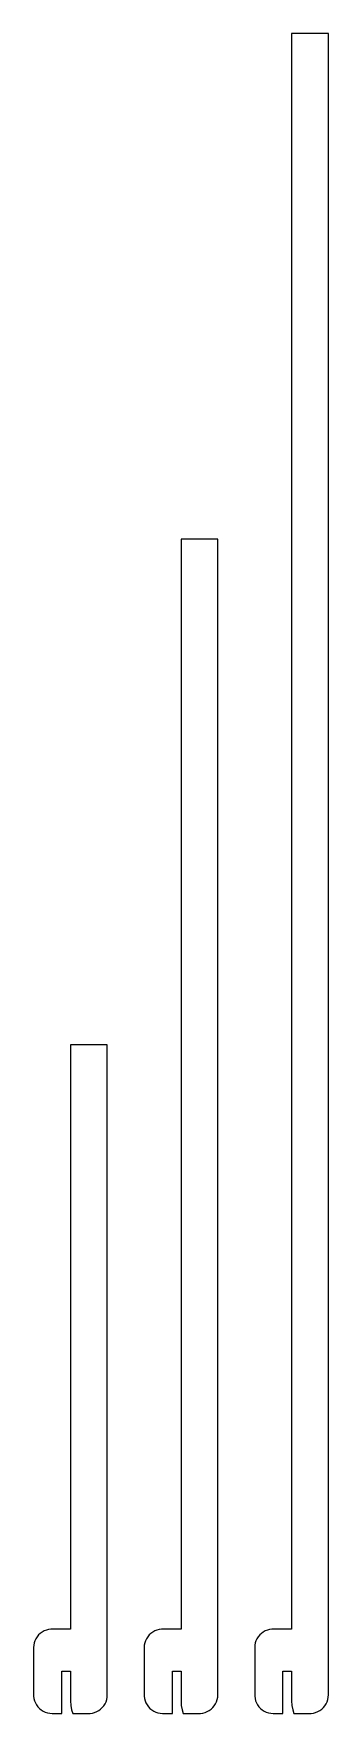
# Model space of a CAD drawing. Header units: metres. Extents: x 280 to 400, y -66 to 618.
import ezdxf

# ---------------------------------------------------------------- set-up
doc = ezdxf.new("R2010")
doc.units = ezdxf.units.M

msp = doc.modelspace()

# ---------------------------------------------------------------- linework, layer by layer
for p, q in [((400.25, 618), (385.25, 618)), ((385.25, 618), (385.25, -32.1667)), ((400.25, -59), (400.25, 618)), ((355.25, 412), (340.25, 412)), ((340.25, 412), (340.25, -32.1667)), ((355.25, -59), (355.25, 412)), ((310.25, 206), (295.25, 206)), ((295.25, 206), (295.25, -32.1667)), ((310.25, -59), (310.25, 206)), ((282.969, -33.8878), (282.283, -34.5326)), ((283.731, -33.3342), (282.969, -33.8878)), ((284.557, -32.8805), (283.731, -33.3342)), ((285.432, -32.5337), (284.557, -32.8805)), ((286.345, -32.2995), (285.432, -32.5337)), ((287.279, -32.1815), (286.345, -32.2995)), ((287.75, -32.1815), (287.279, -32.1815)), ((295.25, -32.1667), (287.75, -32.1667)), ((287.75, -32.1667), (287.75, -32.1815)), ((327.969, -33.8878), (327.283, -34.5326)), ((328.731, -33.3342), (327.969, -33.8878)), ((329.557, -32.8805), (328.731, -33.3342)), ((330.432, -32.5337), (329.557, -32.8805)), ((331.345, -32.2995), (330.432, -32.5337)), ((332.279, -32.1815), (331.345, -32.2995)), ((332.75, -32.1815), (332.279, -32.1815)), ((340.25, -32.1667), (332.75, -32.1667)), ((332.75, -32.1667), (332.75, -32.1815)), ((372.969, -33.8878), (372.283, -34.5326)), ((373.731, -33.3342), (372.969, -33.8878)), ((374.557, -32.8805), (373.731, -33.3342)), ((375.432, -32.5337), (374.557, -32.8805)), ((376.345, -32.2995), (375.432, -32.5337)), ((377.279, -32.1815), (376.345, -32.2995)), ((377.75, -32.1815), (377.279, -32.1815)), ((385.25, -32.1667), (377.75, -32.1667)), ((377.75, -32.1667), (377.75, -32.1815)), ((280.309, -38.7267), (280.25, -39.6667)), ((280.25, -39.6667), (280.25, -59)), ((280.486, -37.8015), (280.309, -38.7267)), ((280.777, -36.9057), (280.486, -37.8015)), ((281.178, -36.0535), (280.777, -36.9057)), ((281.682, -35.2583), (281.178, -36.0535)), ((282.283, -34.5326), (281.682, -35.2583)), ((325.309, -38.7267), (325.25, -39.6667)), ((325.25, -39.6667), (325.25, -59)), ((325.486, -37.8015), (325.309, -38.7267)), ((325.777, -36.9057), (325.486, -37.8015)), ((326.178, -36.0535), (325.777, -36.9057)), ((326.682, -35.2583), (326.178, -36.0535)), ((327.283, -34.5326), (326.682, -35.2583)), ((370.309, -38.7267), (370.25, -39.6667)), ((370.25, -39.6667), (370.25, -59)), ((370.486, -37.8015), (370.309, -38.7267)), ((370.777, -36.9057), (370.486, -37.8015)), ((371.178, -36.0535), (370.777, -36.9057)), ((371.682, -35.2583), (371.178, -36.0535)), ((372.283, -34.5326), (371.682, -35.2583)), ((291.75, -49.3333), (295.25, -49.3333)), ((291.75, -66.5), (291.75, -49.3333)), ((295.25, -49.3333), (295.25, -61.3333)), ((336.75, -49.3333), (340.25, -49.3333)), ((336.75, -66.5), (336.75, -49.3333)), ((340.25, -49.3333), (340.25, -61.3333)), ((381.75, -49.3333), (385.25, -49.3333)), ((381.75, -66.5), (381.75, -49.3333)), ((385.25, -49.3333), (385.25, -61.3333)), ((280.25, -59), (280.265, -59)), ((280.265, -59), (280.265, -59.4709)), ((280.265, -59.4709), (280.383, -60.4053)), ((280.383, -60.4053), (280.617, -61.3176)), ((280.617, -61.3176), (280.964, -62.1933)), ((295.25, -61.3333), (295.368, -63.2133)), ((309.723, -61.7609), (310.014, -60.8652)), ((310.014, -60.8652), (310.191, -59.94)), ((310.191, -59.94), (310.25, -59)), ((325.25, -59), (325.265, -59)), ((325.265, -59), (325.265, -59.4709)), ((325.265, -59.4709), (325.383, -60.4053)), ((325.383, -60.4053), (325.617, -61.3176)), ((325.617, -61.3176), (325.964, -62.1933)), ((340.25, -61.3333), (340.368, -63.2133)), ((354.723, -61.7609), (355.014, -60.8652)), ((355.014, -60.8652), (355.191, -59.94)), ((355.191, -59.94), (355.25, -59)), ((370.25, -59), (370.265, -59)), ((370.265, -59), (370.265, -59.4709)), ((370.265, -59.4709), (370.383, -60.4053)), ((370.383, -60.4053), (370.617, -61.3176)), ((370.617, -61.3176), (370.964, -62.1933)), ((385.25, -61.3333), (385.368, -63.2133)), ((399.723, -61.7609), (400.014, -60.8652)), ((400.014, -60.8652), (400.191, -59.94)), ((400.191, -59.94), (400.25, -59)), ((280.964, -62.1933), (281.418, -63.0187)), ((281.418, -63.0187), (281.971, -63.7807)), ((281.971, -63.7807), (282.616, -64.4673)), ((282.616, -64.4673), (283.342, -65.0676)), ((283.342, -65.0676), (284.137, -65.5723)), ((284.137, -65.5723), (284.989, -65.9733)), ((284.989, -65.9733), (285.885, -66.2644)), ((285.885, -66.2644), (286.81, -66.4409)), ((286.81, -66.4409), (287.75, -66.5)), ((287.75, -66.5), (291.75, -66.5)), ((295.368, -63.2133), (295.721, -65.0637)), ((295.721, -65.0637), (296.188, -66.5)), ((296.188, -66.5), (302.75, -66.5)), ((302.75, -66.5), (302.75, -66.4852)), ((302.75, -66.4852), (303.221, -66.4852)), ((303.221, -66.4852), (304.155, -66.3672)), ((304.155, -66.3672), (305.068, -66.1329)), ((305.068, -66.1329), (305.943, -65.7862)), ((305.943, -65.7862), (306.769, -65.3325)), ((306.769, -65.3325), (307.531, -64.7788)), ((307.531, -64.7788), (308.217, -64.1341)), ((308.217, -64.1341), (308.818, -63.4084)), ((308.818, -63.4084), (309.322, -62.6131)), ((309.322, -62.6131), (309.723, -61.7609)), ((325.964, -62.1933), (326.418, -63.0187)), ((326.418, -63.0187), (326.971, -63.7807)), ((326.971, -63.7807), (327.616, -64.4673)), ((327.616, -64.4673), (328.342, -65.0676)), ((328.342, -65.0676), (329.137, -65.5723)), ((329.137, -65.5723), (329.989, -65.9733)), ((329.989, -65.9733), (330.885, -66.2644)), ((330.885, -66.2644), (331.81, -66.4409)), ((331.81, -66.4409), (332.75, -66.5)), ((332.75, -66.5), (336.75, -66.5)), ((340.368, -63.2133), (340.721, -65.0637)), ((340.721, -65.0637), (341.188, -66.5)), ((341.188, -66.5), (347.75, -66.5)), ((347.75, -66.5), (347.75, -66.4852)), ((347.75, -66.4852), (348.221, -66.4852)), ((348.221, -66.4852), (349.155, -66.3672)), ((349.155, -66.3672), (350.068, -66.1329)), ((350.068, -66.1329), (350.943, -65.7862)), ((350.943, -65.7862), (351.769, -65.3325)), ((351.769, -65.3325), (352.531, -64.7788)), ((352.531, -64.7788), (353.217, -64.1341)), ((353.217, -64.1341), (353.818, -63.4084)), ((353.818, -63.4084), (354.322, -62.6131)), ((354.322, -62.6131), (354.723, -61.7609)), ((370.964, -62.1933), (371.418, -63.0187)), ((371.418, -63.0187), (371.971, -63.7807)), ((371.971, -63.7807), (372.616, -64.4673)), ((372.616, -64.4673), (373.342, -65.0676)), ((373.342, -65.0676), (374.137, -65.5723)), ((374.137, -65.5723), (374.989, -65.9733)), ((374.989, -65.9733), (375.885, -66.2644)), ((375.885, -66.2644), (376.81, -66.4409)), ((376.81, -66.4409), (377.75, -66.5)), ((377.75, -66.5), (381.75, -66.5)), ((385.368, -63.2133), (385.721, -65.0637)), ((385.721, -65.0637), (386.188, -66.5)), ((386.188, -66.5), (392.75, -66.5)), ((392.75, -66.5), (392.75, -66.4852)), ((392.75, -66.4852), (393.221, -66.4852)), ((393.221, -66.4852), (394.155, -66.3672)), ((394.155, -66.3672), (395.068, -66.1329)), ((395.068, -66.1329), (395.943, -65.7862)), ((395.943, -65.7862), (396.769, -65.3325)), ((396.769, -65.3325), (397.531, -64.7788)), ((397.531, -64.7788), (398.217, -64.1341)), ((398.217, -64.1341), (398.818, -63.4084)), ((398.818, -63.4084), (399.322, -62.6131)), ((399.322, -62.6131), (399.723, -61.7609))]:
    msp.add_line(p, q)

doc.saveas('drawing.dxf')
